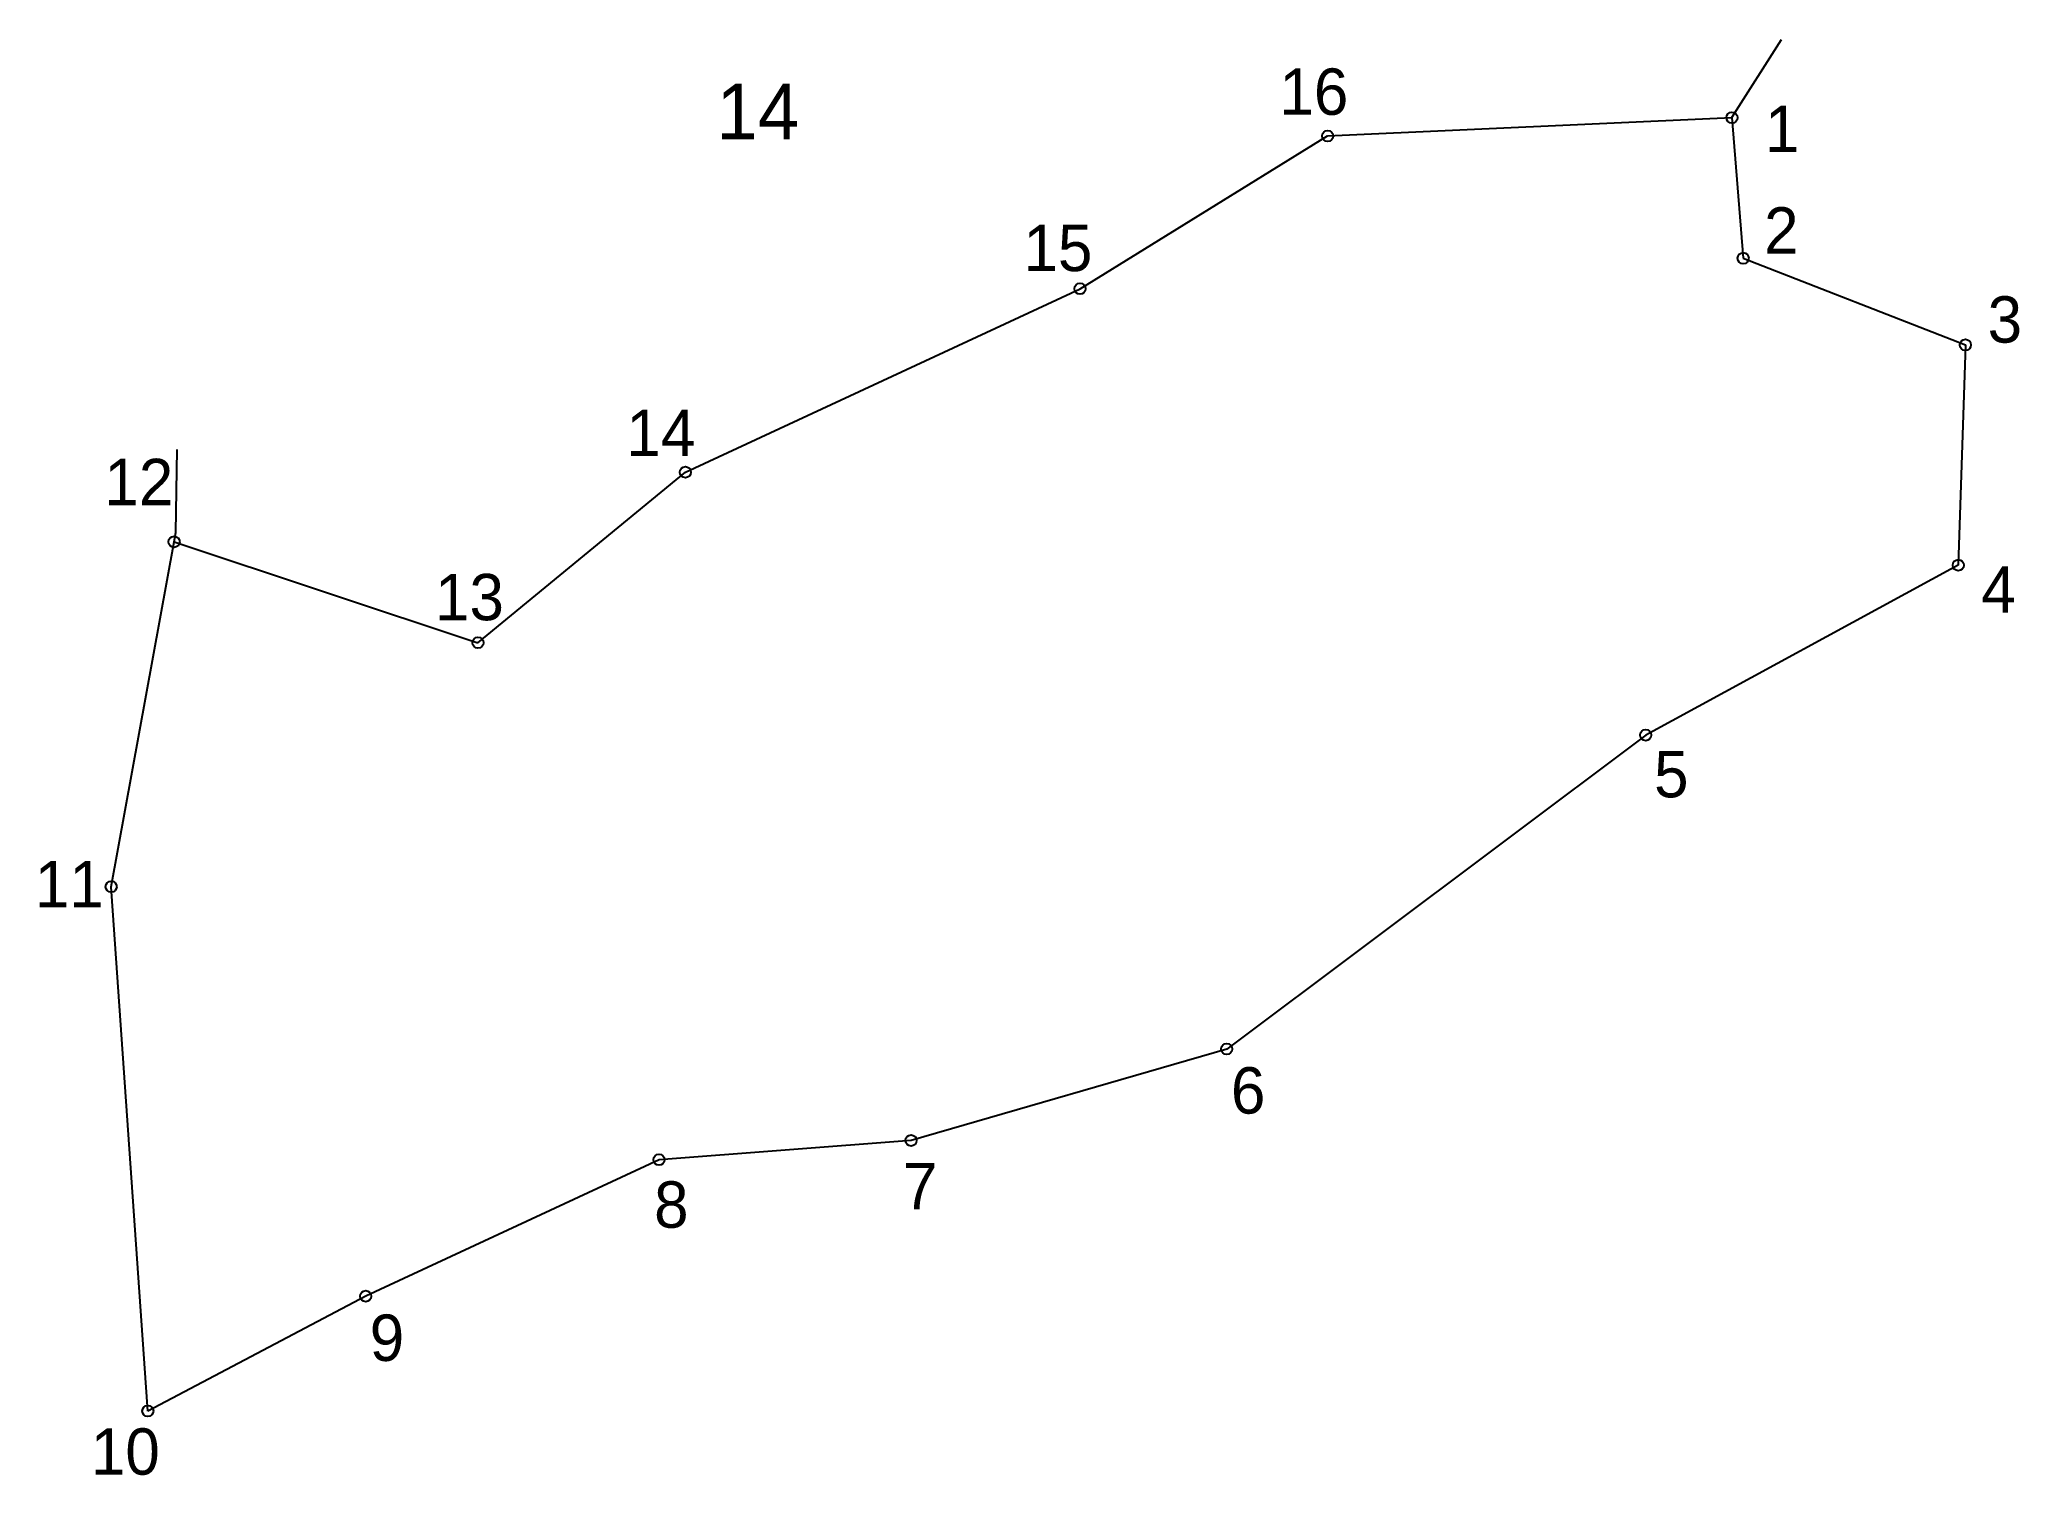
# Model space of a CAD drawing. Extents: x 546262 to 546431, y 1824079 to 1824202.
import ezdxf

# ---------------------------------------------------------------- set-up
doc = ezdxf.new("R2010")
doc.units = 0
for name, color, linetype in [('CanhThua', 7, 'Continuous'), ('MocDinhThua', 7, 'Continuous'), ('NhanTuCan', 7, 'Continuous'), ('RauThua', 7, 'Continuous'), ('SoHieuDinhThua', 7, 'Continuous')]:
    doc.layers.add(name, color=color, linetype=linetype)

msp = doc.modelspace()

# ---------------------------------------------------------------- linework, layer by layer
at = {"layer": 'CanhThua'}
for p, q in [((546372.02, 1824193.44), (546406.45, 1824195)), ((546406.45, 1824195), (546407.41, 1824183.03)), ((546350.93, 1824180.43), (546372.02, 1824193.44)), ((546407.41, 1824183.03), (546426.34, 1824175.65)), ((546317.32, 1824164.81), (546350.93, 1824180.43)), ((546426.34, 1824175.65), (546425.73, 1824156.89)), ((546299.65, 1824150.29), (546317.32, 1824164.81)), ((546268.41, 1824129.51), (546273.77, 1824158.88)), ((546273.77, 1824158.88), (546299.65, 1824150.29)), ((546425.73, 1824156.89), (546399.11, 1824142.42)), ((546399.11, 1824142.42), (546363.42, 1824115.69)), ((546271.53, 1824084.86), (546268.41, 1824129.51)), ((546363.42, 1824115.69), (546336.54, 1824107.9)), ((546336.54, 1824107.9), (546315.07, 1824106.26)), ((546315.07, 1824106.26), (546290.09, 1824094.64)), ((546290.09, 1824094.64), (546271.53, 1824084.86))]:
    msp.add_line(p, q, dxfattribs=at)
at = {"layer": 'MocDinhThua'}
for centre in [(546406.45, 1824195), (546372.02, 1824193.44), (546407.41, 1824183.03), (546350.93, 1824180.43), (546426.34, 1824175.65), (546317.32, 1824164.81), (546273.77, 1824158.88), (546425.73, 1824156.89), (546299.65, 1824150.29), (546399.11, 1824142.42), (546268.41, 1824129.51), (546363.42, 1824115.69), (546336.54, 1824107.9), (546315.07, 1824106.26), (546290.09, 1824094.64), (546271.53, 1824084.86)]:
    msp.add_circle(centre, 0.474, dxfattribs=at)
at = {"layer": 'RauThua'}
for p, q in [((546406.45, 1824195), (546410.67, 1824201.65)), ((546273.91, 1824159.66), (546274.03, 1824166.74)), ((546273.77, 1824158.88), (546273.91, 1824159.66))]:
    msp.add_line(p, q, dxfattribs=at)

# ---------------------------------------------------------------- texts
at = {"layer": 'NhanTuCan'}
msp.add_text('14', height=4.738, dxfattribs=at).set_placement((546319.96, 1824193.16))
at = {"layer": 'SoHieuDinhThua'}
for s, height, p in [('16', 3.948, (546367.91, 1824195.24)), ('1', 3.95, (546409.26, 1824192.07)), ('2', 3.95, (546409.19, 1824183.42)), ('15', 3.948, (546346.11, 1824181.93)), ('3', 3.95, (546428.23, 1824175.84)), ('14', 3.948, (546312.29, 1824166.18)), ('12', 3.948, (546267.83, 1824162)), ('13', 3.948, (546295.99, 1824152.2)), ('4', 3.95, (546427.69, 1824152.84)), ('5', 3.95, (546399.82, 1824137.12)), ('11', 3.948, (546261.91, 1824127.76)), ('6', 3.95, (546363.78, 1824110.19)), ('7', 3.95, (546335.84, 1824102.04)), ('8', 3.95, (546314.65, 1824100.47)), ('9', 3.95, (546290.43, 1824089.13)), ('10', 3.948, (546266.68, 1824079.44))]:
    msp.add_text(s, height=height, dxfattribs=at).set_placement(p)

doc.saveas('drawing.dxf')
